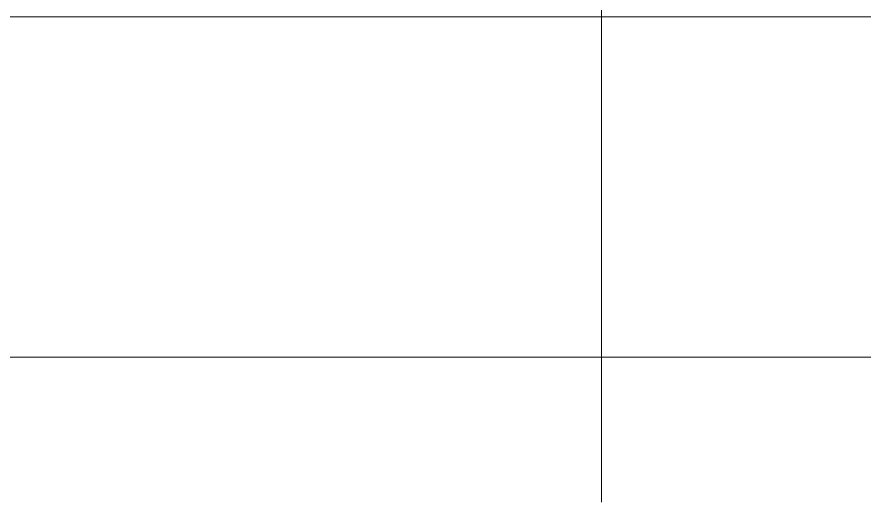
# Model space of a CAD drawing. Header units: metres. Extents: x -207 to 292, y -187 to 169.
# Drawn here: x 26.9 to 60.01, y -186.74 to -167.8 of the extents above; entities that cross this region are included whole.
import ezdxf

# ---------------------------------------------------------------- set-up
doc = ezdxf.new("R2010")
doc.units = ezdxf.units.M
doc.layers.add('C-TOPO', color=7, linetype='Continuous', lineweight=9)
doc.layers.add('grilla', color=7, linetype='Continuous', lineweight=9)
doc.layers.add('PR10-ARQ-PL-001-Emplazamiento-C-1_dwg', color=7, linetype='Continuous', lineweight=9, true_color=0x767676)

# ---------------------------------------------------------------- blocks, each defined once
blk = doc.blocks.new('PR10-ARQ-PL-001-Emplazamiento-C-1_dwg-674643-PLANTA EMPLAZAMIENTO ACTUALIZADO')
at = {"layer": 'C-TOPO', "flags": 128}
blk.add_lwpolyline([(-71.366, -167.804), (-68.218, -167.804), (-64.75, -167.804), (-60.848, -167.804), (-56.446, -167.804), (-51.561, -167.804), (-45.737, -167.804), (-37.46, -167.804), (-35.356, -167.804), (-33.869, -167.804), (-32.651, -167.804), (-31.51, -167.804), (-30.275, -167.804), (-28.915, -167.804), (-27.406, -167.804), (-26.051, -167.804), (-24.88, -167.804), (-23.833, -167.804), (-22.862, -167.804), (27.282, -167.804), (28.66, -167.804), (44.022, -167.804), (49.68, -167.804), (106.789, -167.804)], dxfattribs=at)
at = {"layer": 'grilla'}
for p, q in [((49.742, 166.258), (49.742, -186.737)), ((240.532, -181.082), (-207.187, -181.082)), ((-207.187, -181.082), (240.532, -181.082))]:
    blk.add_line(p, q, dxfattribs=at)

msp = doc.modelspace()

# ---------------------------------------------------------------- linework, layer by layer
at = {"layer": 'C-TOPO'}
for p, q in [((-22.862, -167.804), (27.282, -167.804)), ((27.282, -167.804), (28.66, -167.804)), ((28.66, -167.804), (44.022, -167.804)), ((44.022, -167.804), (49.68, -167.804)), ((49.68, -167.804), (106.789, -167.804))]:
    msp.add_line(p, q, dxfattribs=at)

# ---------------------------------------------------------------- block references
at = {"layer": 'PR10-ARQ-PL-001-Emplazamiento-C-1_dwg', "color": 7}
msp.add_blockref('PR10-ARQ-PL-001-Emplazamiento-C-1_dwg-674643-PLANTA EMPLAZAMIENTO ACTUALIZADO', (0, 0), dxfattribs=at)

doc.saveas('drawing.dxf')
